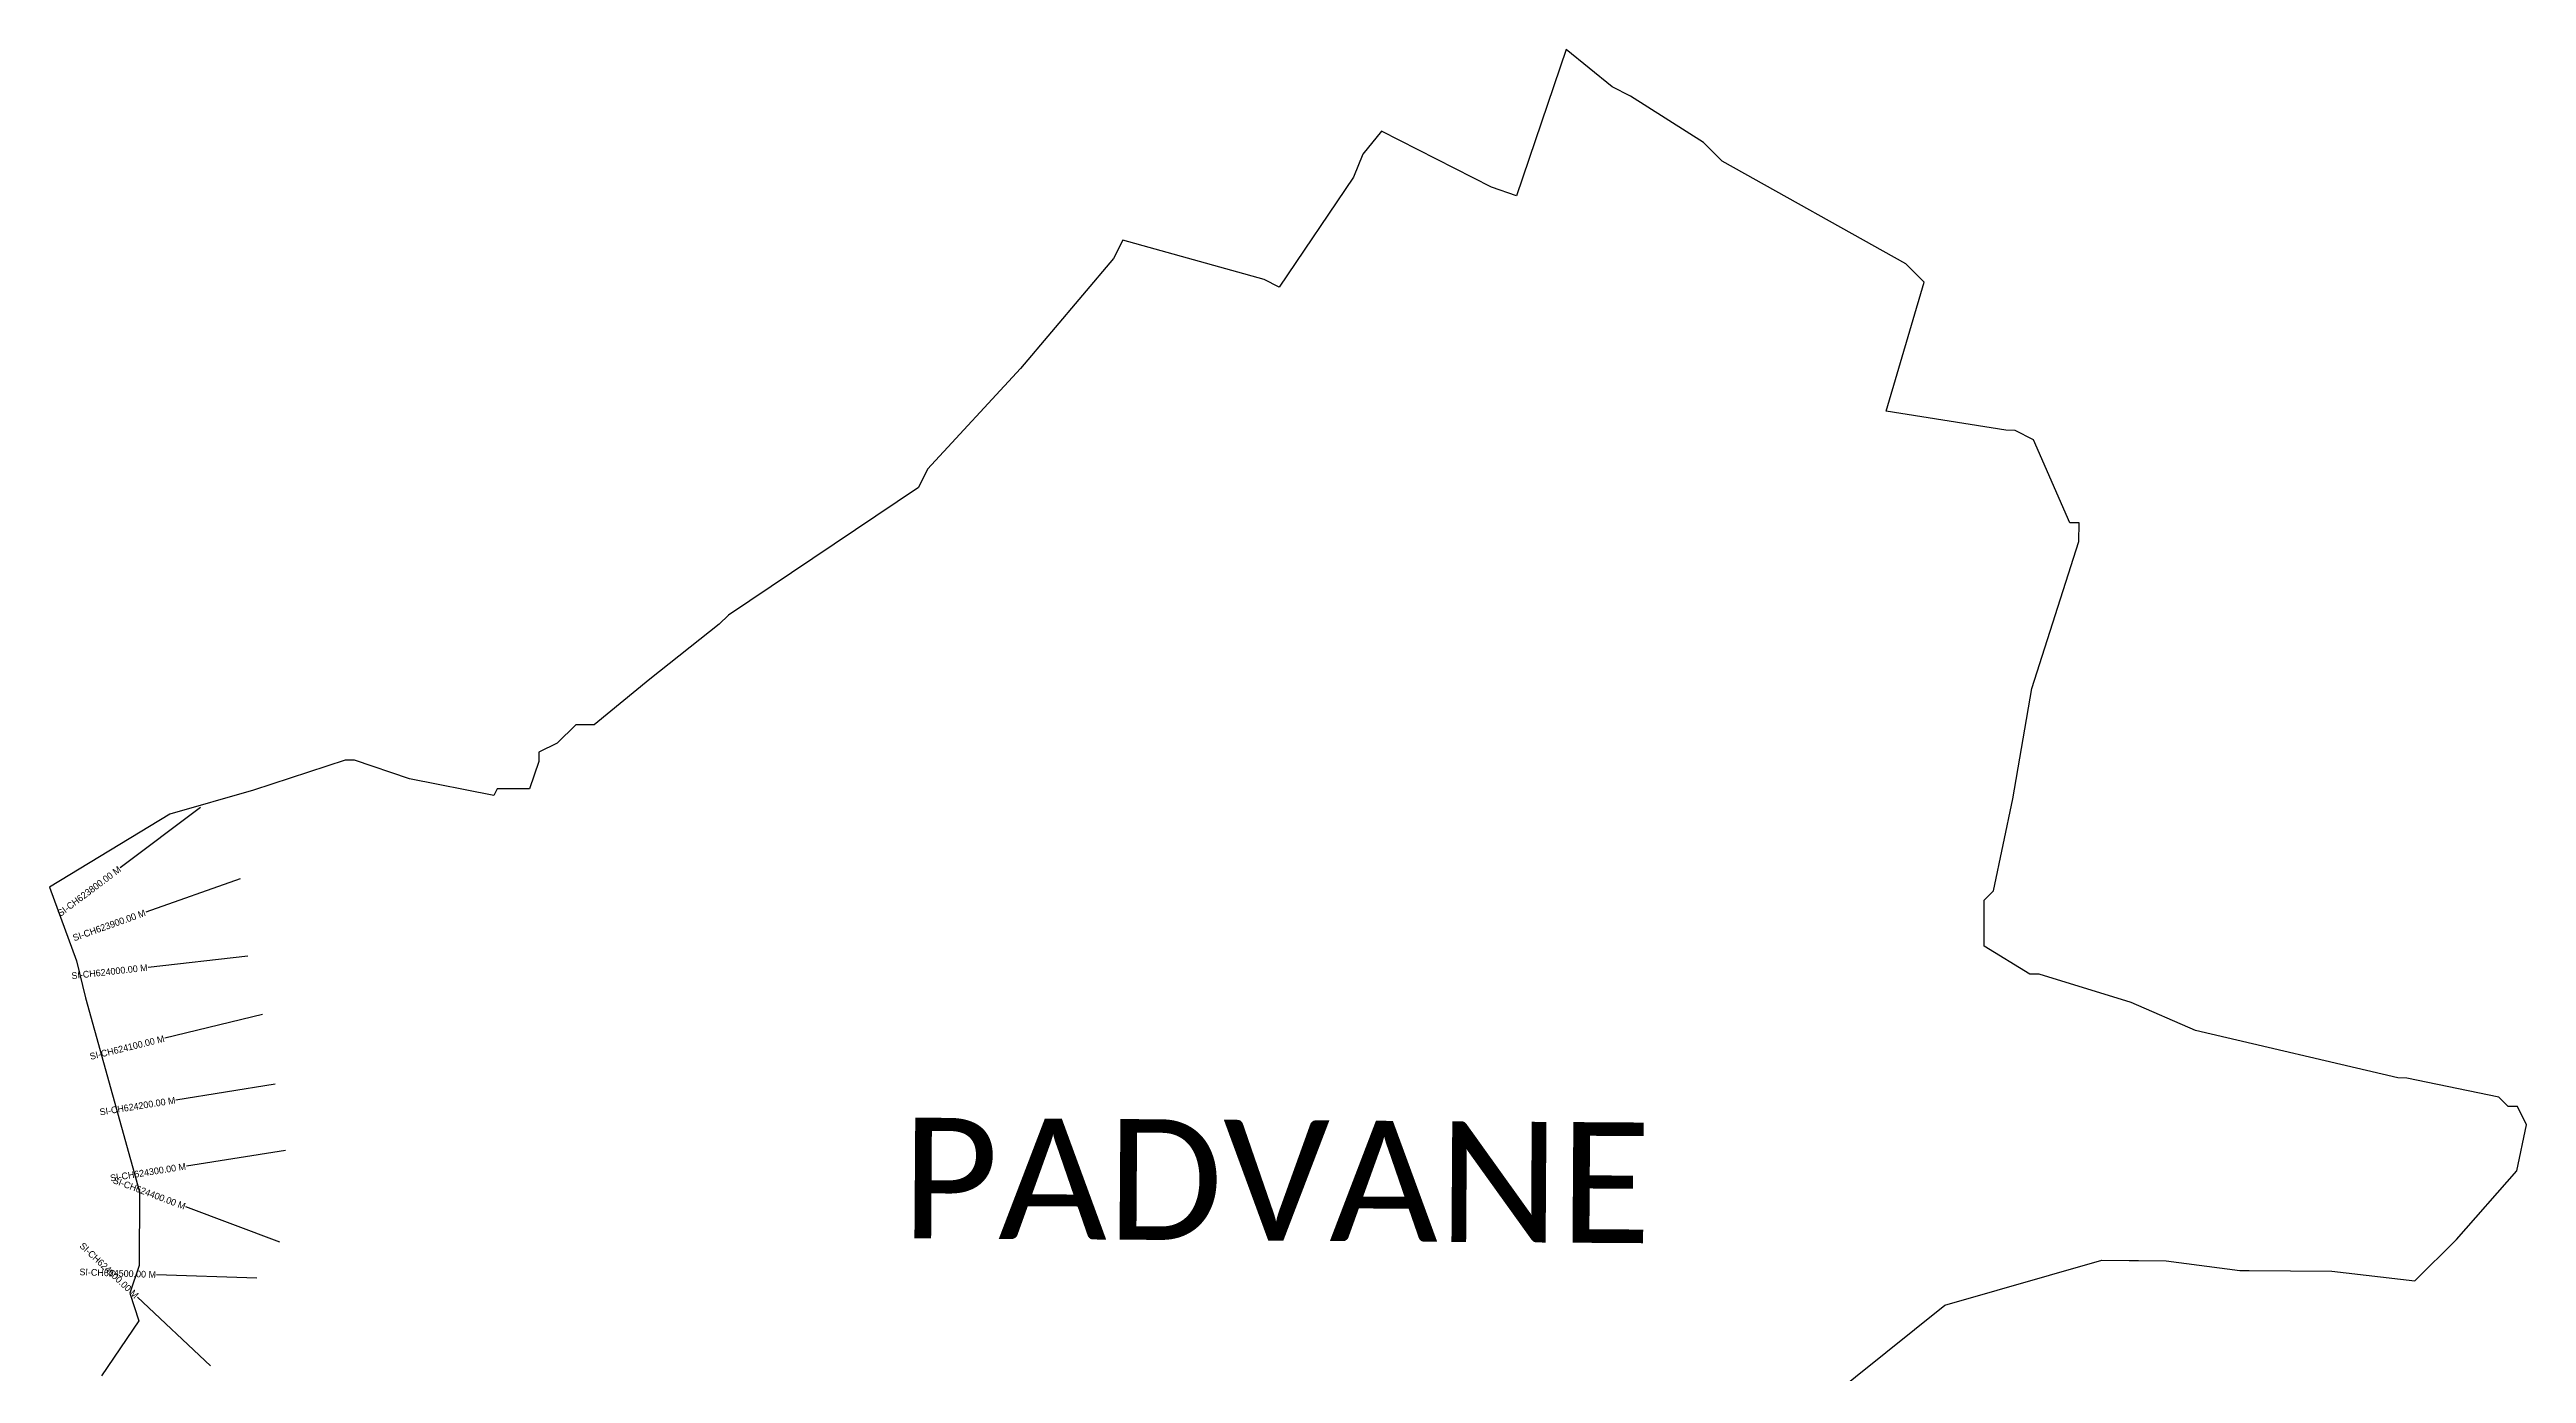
# Model space of a CAD drawing. Header units: metres. Extents: x 325273 to 328985, y 1812841 to 1816587.
# Drawn here: x 325281 to 328985, y 1814608 to 1816587 of the extents above; entities that cross this region are included whole.
import ezdxf
from ezdxf.enums import TextEntityAlignment as Align

# ---------------------------------------------------------------- set-up
doc = ezdxf.new("R2010")
doc.units = ezdxf.units.M
for name, color, linetype in [('CS', 134, 'Continuous'), ('CSMark', 6, 'Continuous'), ('VILLAGE BOUNDRY', 10, 'Continuous'), ('VILLAGE NAME', 250, 'Continuous')]:
    doc.layers.add(name, color=color, linetype=linetype)

msp = doc.modelspace()

# ---------------------------------------------------------------- linework, layer by layer
at = {"layer": 'CS'}
for p, q in [((325506.7, 1815453.8), (325386.8, 1815363.6)), ((325566.3, 1815347.4), (325425, 1815297.1)), ((325577.7, 1815231.4), (325428.6, 1815214.8)), ((325599.3, 1815144.4), (325453.6, 1815108.7)), ((325618.2, 1815040), (325470.1, 1815016.4)), ((325634, 1814941.2), (325485.8, 1814917.7)), ((325625.2, 1814804.1), (325484.7, 1814856.7)), ((325591.1, 1814749.9), (325441.2, 1814755.3)), ((325521.8, 1814619.1), (325412.5, 1814721.8))]:
    msp.add_line(p, q, dxfattribs=at)
at = {"layer": 'VILLAGE BOUNDRY', "flags": 128}
msp.add_lwpolyline([(327893.4, 1814531.9), (328115, 1814709.5), (328349.7, 1814776.8), (328391, 1814776.5), (328404.8, 1814776.5), (328446.2, 1814776.2), (328556.3, 1814761.7), (328570.1, 1814761.6), (328694, 1814760.7), (328818, 1814746.1), (328880.4, 1814807.7), (328970.6, 1814910.4), (328984.9, 1814979.2), (328971.3, 1815006.9), (328957.5, 1815006.9), (328943.8, 1815020.8), (328806.2, 1815049.3), (328792.5, 1815049.4), (328489.8, 1815120.3), (328393.6, 1815162.3), (328256.2, 1815204.6), (328242.4, 1815204.7), (328173.8, 1815246.5), (328174.2, 1815315.4), (328188.1, 1815329), (328216.6, 1815466.6), (328245.3, 1815631.8), (328315.6, 1815851.7), (328315.8, 1815879.3), (328302.1, 1815879.4), (328247.8, 1816003.8), (328220.3, 1816017.7), (328206.5, 1816017.8), (328027.6, 1816046.6), (328084, 1816239.1), (328056.6, 1816266.9), (327782.1, 1816420.2), (327754.5, 1816448.1), (327645, 1816517.6), (327617.5, 1816531.6), (327549, 1816587.1), (327474.4, 1816368.6), (327437.4, 1816381.2), (327272.6, 1816465), (327244.8, 1816430.7), (327230.8, 1816396.4), (327119.5, 1816231.8), (327097.2, 1816243.1), (326885.8, 1816302.3), (326871.8, 1816274.8), (326732.9, 1816110.4), (326594.1, 1815959.8), (326580.2, 1815932.3), (326296.4, 1815741.4), (326282.6, 1815727.7), (326178.7, 1815645.7), (326095.5, 1815577.4), (326068, 1815577.5), (326040.3, 1815550.2), (326012.6, 1815536.6), (326012.5, 1815522.8), (325998.5, 1815481.6), (325950.2, 1815481.9), (325945.2, 1815472), (325819.5, 1815496.6), (325737, 1815524.7), (325723.2, 1815524.8), (325586, 1815479.5), (325460.9, 1815443.8), (325281, 1815334.9), (325321.6, 1815224.4), (325335, 1815169.1), (325415.7, 1814879.3), (325415, 1814769), (325400.9, 1814727.8), (325414.4, 1814686.4), (325358.8, 1814604.1)], dxfattribs=at)

# ---------------------------------------------------------------- texts
at = {"layer": 'CSMark'}
for s, rotation, p in [('SI-CH623800.00 M', 36.9538, (325386, 1815363)), ('SI-CH623900.00 M', 19.584, (325424.1, 1815296.8)), ('SI-CH624000.00 M', 6.3383, (325427.6, 1815214.7)), ('SI-CH624100.00 M', 13.7535, (325452.6, 1815108.5)), ('SI-CH624200.00 M', 9.0377, (325469.1, 1815016.3)), ('SI-CH624300.00 M', 9.0377, (325484.8, 1814917.5)), ('SI-CH624400.00 M', 339.4605, (325483.8, 1814857.1)), ('SI-CH624600.00 M', 316.775, (325411.8, 1814722.5)), ('SI-CH624500.00 M', 357.9348, (325440.2, 1814755.4))]:
    msp.add_text(s, height=10, rotation=rotation, dxfattribs=at).set_placement(p, align=Align.MIDDLE_RIGHT)
at = {"layer": 'VILLAGE NAME', "insert": (326555.4, 1814990.2), "char_height": 180.345, "attachment_point": 1, "rotation": 359.6139}
msp.add_mtext_dynamic_manual_height_columns('{\\fCalibri|b0|i0|c0|p34;PADVANE}', width=1779.605, gutter_width=901.7, heights=[0], dxfattribs=at)

doc.saveas('drawing.dxf')
